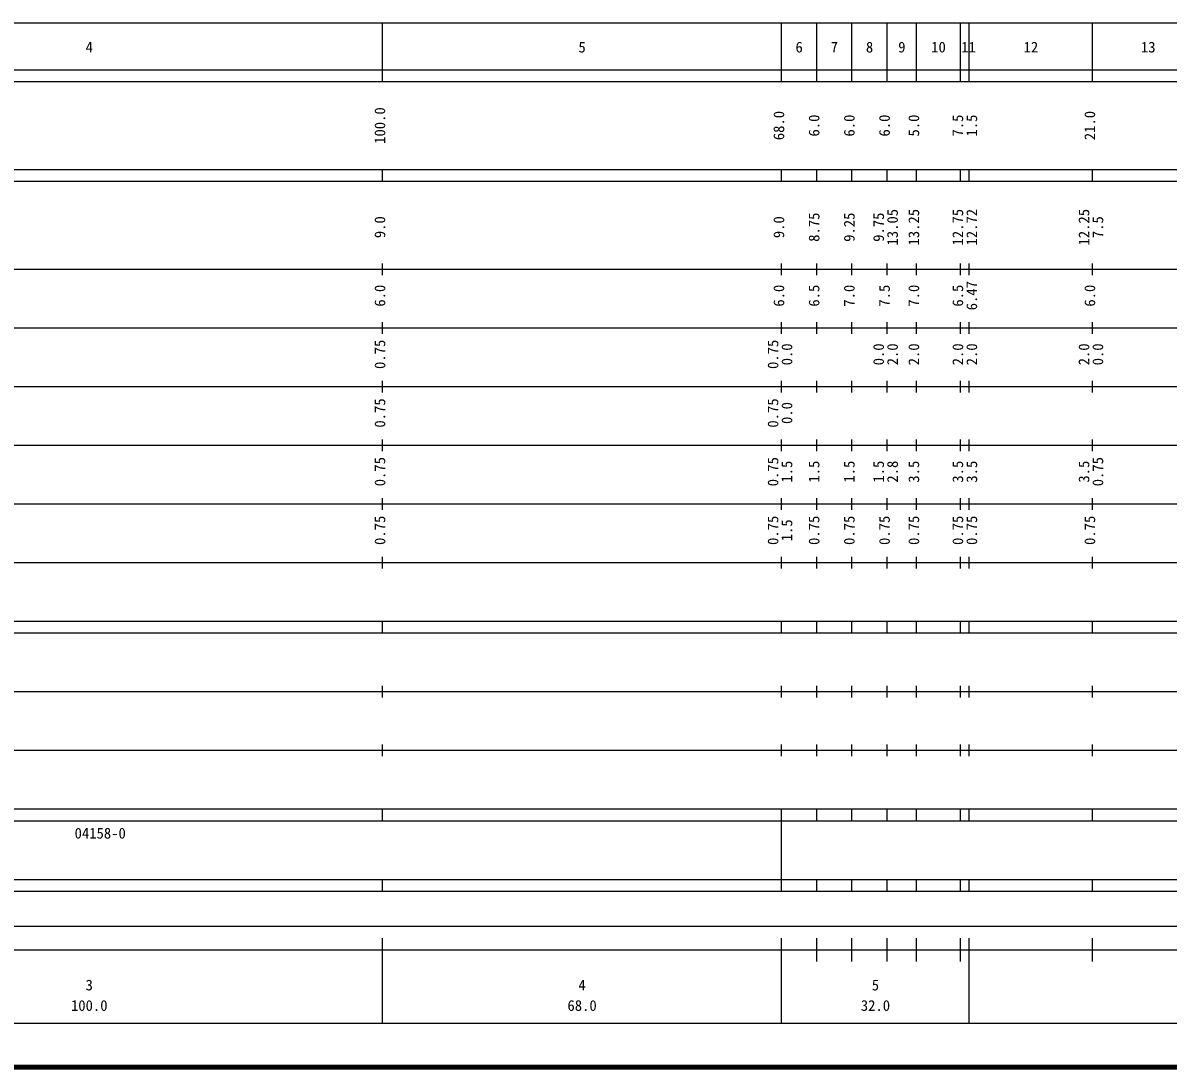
# Model space of a CAD drawing. Units: millimetres on the paper, enlarged 1000 times. Extents: x 40000 to 680000, y 20000 to 380000.
# Drawn here: x 206690 to 401882, y 20000 to 198000 of the extents above; entities that cross this region are included whole.
import ezdxf
from ezdxf.enums import TextEntityAlignment as Align

# ---------------------------------------------------------------- set-up
doc = ezdxf.new("R2010")
doc.units = ezdxf.units.MM
doc.header["$LTSCALE"] = 1000
doc.layers.add('M-TTL', color=2, linetype='Continuous', lineweight=140)
doc.layers.add('M-TTL-BAND', color=7, linetype='Continuous', lineweight=25)
doc.styles.add('ＭＳ ゴシック', font='')
doc.styles.get('ＭＳ ゴシック').set_extended_font_data('MS Gothic')

msp = doc.modelspace()

# ---------------------------------------------------------------- linework, layer by layer
at = {"layer": 'M-TTL'}
msp.add_line((40000, 20000), (680000, 20000), dxfattribs=at)
at = {"layer": 'M-TTL-BAND'}
for p, q in [((68000, 198000), (579000, 198000)), ((268000, 188000), (268000, 198000)), ((336000, 188000), (336000, 198000)), ((342000, 188000), (342000, 198000)), ((348000, 188000), (348000, 198000)), ((354000, 188000), (354000, 198000)), ((359000, 188000), (359000, 198000)), ((366500, 188000), (366500, 198000)), ((368000, 188000), (368000, 198000)), ((389000, 188000), (389000, 198000)), ((40000, 190000), (579000, 190000)), ((40000, 188000), (579000, 188000)), ((40000, 173000), (579000, 173000)), ((268000, 171000), (268000, 173000)), ((336000, 171000), (336000, 173000)), ((342000, 171000), (342000, 173000)), ((348000, 171000), (348000, 173000)), ((354000, 171000), (354000, 173000)), ((359000, 171000), (359000, 173000)), ((366500, 171000), (366500, 173000)), ((368000, 171000), (368000, 173000)), ((389000, 171000), (389000, 173000)), ((40000, 171000), (579000, 171000)), ((268000, 155000), (268000, 157000)), ((336000, 155000), (336000, 157000)), ((342000, 155000), (342000, 157000)), ((348000, 155000), (348000, 157000)), ((354000, 155000), (354000, 157000)), ((359000, 155000), (359000, 157000)), ((366500, 155000), (366500, 157000)), ((368000, 155000), (368000, 157000)), ((389000, 155000), (389000, 157000)), ((40000, 156000), (579000, 156000)), ((268000, 145000), (268000, 147000)), ((336000, 145000), (336000, 147000)), ((342000, 145000), (342000, 147000)), ((348000, 145000), (348000, 147000)), ((354000, 145000), (354000, 147000)), ((359000, 145000), (359000, 147000)), ((366500, 145000), (366500, 147000)), ((368000, 145000), (368000, 147000)), ((389000, 145000), (389000, 147000)), ((46000, 146000), (579000, 146000)), ((268000, 135000), (268000, 137000)), ((336000, 135000), (336000, 137000)), ((342000, 135000), (342000, 137000)), ((348000, 135000), (348000, 137000)), ((354000, 135000), (354000, 137000)), ((359000, 135000), (359000, 137000)), ((366500, 135000), (366500, 137000)), ((368000, 135000), (368000, 137000)), ((389000, 135000), (389000, 137000)), ((52000, 136000), (579000, 136000)), ((268000, 125000), (268000, 127000)), ((336000, 125000), (336000, 127000)), ((342000, 125000), (342000, 127000)), ((348000, 125000), (348000, 127000)), ((354000, 125000), (354000, 127000)), ((359000, 125000), (359000, 127000)), ((366500, 125000), (366500, 127000)), ((368000, 125000), (368000, 127000)), ((389000, 125000), (389000, 127000)), ((46000, 126000), (579000, 126000)), ((52000, 116000), (579000, 116000)), ((268000, 115000), (268000, 117000)), ((336000, 115000), (336000, 117000)), ((342000, 115000), (342000, 117000)), ((348000, 115000), (348000, 117000)), ((354000, 115000), (354000, 117000)), ((359000, 115000), (359000, 117000)), ((366500, 115000), (366500, 117000)), ((368000, 115000), (368000, 117000)), ((389000, 115000), (389000, 117000)), ((46000, 106000), (579000, 106000)), ((268000, 105000), (268000, 107000)), ((336000, 105000), (336000, 107000)), ((342000, 105000), (342000, 107000)), ((348000, 105000), (348000, 107000)), ((354000, 105000), (354000, 107000)), ((359000, 105000), (359000, 107000)), ((366500, 105000), (366500, 107000)), ((368000, 105000), (368000, 107000)), ((389000, 105000), (389000, 107000)), ((40000, 96000), (579000, 96000)), ((268000, 94000), (268000, 96000)), ((336000, 94000), (336000, 96000)), ((342000, 94000), (342000, 96000)), ((348000, 94000), (348000, 96000)), ((354000, 94000), (354000, 96000)), ((359000, 94000), (359000, 96000)), ((366500, 94000), (366500, 96000)), ((368000, 94000), (368000, 96000)), ((389000, 94000), (389000, 96000)), ((40000, 94000), (579000, 94000)), ((49000, 84000), (579000, 84000)), ((268000, 83000), (268000, 85000)), ((336000, 83000), (336000, 85000)), ((342000, 83000), (342000, 85000)), ((348000, 83000), (348000, 85000)), ((354000, 83000), (354000, 85000)), ((359000, 83000), (359000, 85000)), ((366500, 83000), (366500, 85000)), ((368000, 83000), (368000, 85000)), ((389000, 83000), (389000, 85000)), ((268000, 73000), (268000, 75000)), ((336000, 73000), (336000, 75000)), ((342000, 73000), (342000, 75000)), ((348000, 73000), (348000, 75000)), ((354000, 73000), (354000, 75000)), ((359000, 73000), (359000, 75000)), ((366500, 73000), (366500, 75000)), ((368000, 73000), (368000, 75000)), ((389000, 73000), (389000, 75000)), ((40000, 74000), (579000, 74000)), ((40000, 64000), (579000, 64000)), ((268000, 62000), (268000, 64000)), ((336000, 62000), (336000, 64000)), ((342000, 62000), (342000, 64000)), ((348000, 62000), (348000, 64000)), ((354000, 62000), (354000, 64000)), ((359000, 62000), (359000, 64000)), ((366500, 62000), (366500, 64000)), ((368000, 62000), (368000, 64000)), ((389000, 62000), (389000, 64000)), ((40000, 62000), (579000, 62000)), ((336000, 52000), (336000, 62000)), ((40000, 52000), (579000, 52000)), ((268000, 50000), (268000, 52000)), ((336000, 50000), (336000, 52000)), ((342000, 50000), (342000, 52000)), ((348000, 50000), (348000, 52000)), ((354000, 50000), (354000, 52000)), ((359000, 50000), (359000, 52000)), ((366500, 50000), (366500, 52000)), ((368000, 50000), (368000, 52000)), ((389000, 50000), (389000, 52000)), ((40000, 50000), (579000, 50000)), ((71000, 44000), (565000, 44000)), ((268000, 27500), (268000, 42000)), ((336000, 27500), (336000, 42000)), ((342000, 38000), (342000, 42000)), ((348000, 38000), (348000, 42000)), ((354000, 38000), (354000, 42000)), ((359000, 38000), (359000, 42000)), ((366500, 38000), (366500, 42000)), ((368000, 27500), (368000, 42000)), ((389000, 38000), (389000, 42000)), ((40000, 40000), (579000, 40000)), ((68000, 27500), (579000, 27500))]:
    msp.add_line(p, q, dxfattribs=at)

# ---------------------------------------------------------------- texts
at = {"layer": 'M-TTL-BAND', "style": 'ＭＳ ゴシック'}
for s, p in [('4', (218000, 192405)), ('5', (302000, 192405)), ('6', (339000, 192405)), ('7', (345000, 192405)), ('8', (351000, 192405)), ('9', (356500, 192405)), ('10', (362750, 192405)), ('11', (367874, 192405)), ('12', (378500, 192405)), ('13', (398500, 192405)), ('3', (218000, 32523)), ('4', (302000, 32523)), ('5', (352000, 32523)), ('100.0', (218000, 29033)), ('68.0', (302000, 29033)), ('32.0', (352000, 29033))]:
    msp.add_text(s, height=1833, dxfattribs=at).set_placement(p, align=Align.BOTTOM_CENTER)
for s, p in [('100.0', (269000, 180500)), ('68.0', (337000, 180500)), ('6.0', (343000, 180500)), ('6.0', (349000, 180500)), ('6.0', (355000, 180500)), ('5.0', (360000, 180500)), ('7.5', (367500, 180500)), ('1.5', (369883, 180500)), ('21.0', (390000, 180500)), ('13.05', (356370, 163174)), ('13.25', (360000, 163174)), ('12.75', (367500, 163174)), ('12.72', (369883, 163174)), ('12.25', (389000, 163174)), ('9.0', (269000, 163174)), ('9.0', (337000, 163174)), ('8.75', (343000, 163174)), ('9.25', (349000, 163174)), ('9.75', (354000, 163174)), ('7.5', (391370, 163174)), ('6.0', (269000, 151500)), ('6.0', (337000, 151500)), ('6.5', (343000, 151500)), ('7.0', (349000, 151500)), ('7.5', (355000, 151500)), ('7.0', (360000, 151500)), ('6.5', (367500, 151500)), ('6.47', (369883, 151500)), ('6.0', (390000, 151500)), ('0.75', (269000, 141500)), ('0.75', (336000, 141500)), ('0.0', (338370, 141500)), ('0.0', (354000, 141500)), ('2.0', (356370, 141500)), ('2.0', (360000, 141500)), ('2.0', (367500, 141500)), ('2.0', (369883, 141500)), ('2.0', (389000, 141500)), ('0.0', (391370, 141500)), ('0.75', (269000, 131500)), ('0.75', (336000, 131500)), ('0.0', (338370, 131500)), ('0.75', (269000, 121500)), ('0.75', (336000, 121500)), ('1.5', (338370, 121500)), ('1.5', (343000, 121500)), ('1.5', (349000, 121500)), ('1.5', (354000, 121500)), ('2.8', (356370, 121500)), ('3.5', (360000, 121500)), ('3.5', (367500, 121500)), ('3.5', (369883, 121500)), ('3.5', (389000, 121500)), ('0.75', (391370, 121500)), ('0.75', (269000, 111500)), ('0.75', (336000, 111500)), ('1.5', (338370, 111500)), ('0.75', (343000, 111500)), ('0.75', (349000, 111500)), ('0.75', (355000, 111500)), ('0.75', (360000, 111500)), ('0.75', (367500, 111500)), ('0.75', (369883, 111500)), ('0.75', (390000, 111500))]:
    msp.add_text(s, height=1833, rotation=90, dxfattribs=at).set_placement(p, align=Align.BOTTOM_CENTER)
msp.add_text('04158-0', height=1833, dxfattribs=at).set_placement((215500, 58405), align=Align.BOTTOM_LEFT)

doc.saveas('drawing.dxf')
